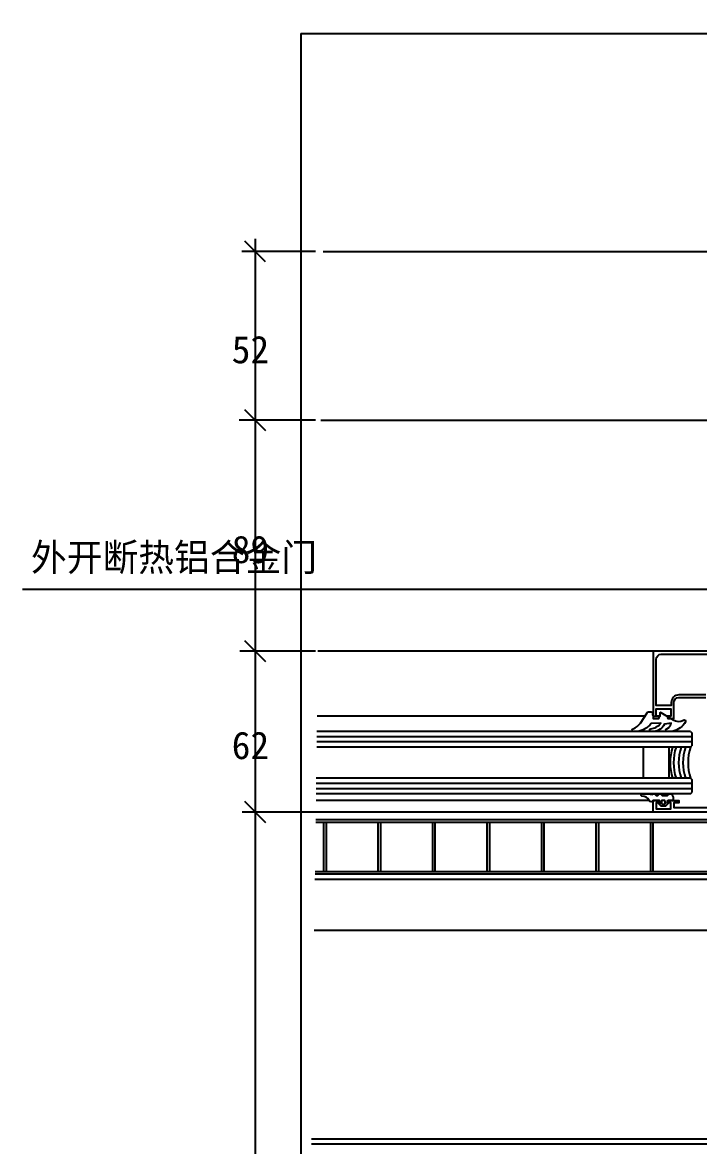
# Model space of a CAD drawing. Header units: metres. Extents: x 2762 to 3725, y 1252 to 2550.
# Drawn here: x 2766.6 to 3027.2, y 2117.1 to 2549.8 of the extents above; entities that cross this region are included whole.
import ezdxf

# ---------------------------------------------------------------- set-up
doc = ezdxf.new("R2010")
doc.units = ezdxf.units.M
for name, color, linetype in [('1', 1, 'Continuous'), ('10', 1, 'Continuous'), ('填充', 1, 'Continuous'), ('玻璃', 7, 'Continuous'), ('胶条', 6, 'Continuous')]:
    doc.layers.add(name, color=color, linetype=linetype)

# ---------------------------------------------------------------- blocks, each defined once
blk = doc.blocks.new('_ArchTick')
at = {"color": 0, "linetype": 'ByBlock'}
blk.add_lwpolyline([(-0.5, -0.5), (0.5, 0.5)], dxfattribs=at)

msp = doc.modelspace()

# ---------------------------------------------------------------- hatches: boundary and pattern name
at = {"layer": '填充'}
h = msp.add_hatch(dxfattribs=at)
h.set_pattern_fill('ANSI31', scale=150)
h.paths.add_polyline_path([(2883.64, 2549.79), (2882.48, 2461.57), (3208.7, 2461.57), (3208.7, 2545.53)])
h.paths.add_polyline_path([(3208.7, 2545.5), (3208.7, 2461.58), (3535.21, 2465.85), (3535.21, 2545.5)])
h = msp.add_hatch(dxfattribs=at)
h.set_pattern_fill('AR-CONC', scale=10)
h.paths.add_polyline_path([(3208.7, 2461.57), (3208.7, 2545.53), (2883.64, 2549.79), (2882.48, 2461.57)])
h.paths.add_polyline_path([(3208.7, 2545.5), (3208.7, 2461.58), (3535.21, 2465.85), (3535.21, 2545.5)])
h = msp.add_hatch(dxfattribs=at)
h.set_pattern_fill('HONEY', scale=100)
h.paths.add_polyline_path([(2879.31, 2219.57), (2878, 2119.57), (3158.7, 2119.57), (3158.7, 2219.57)])

# ---------------------------------------------------------------- linework, layer by layer
for p, q in [((3009.61, 2307.57), (2880.46, 2307.57)), ((3006.57, 2282.57), (2880.14, 2282.57)), ((3005.75, 2270.57), (3005.75, 2258.57)), ((3015.75, 2270.57), (3015.75, 2258.57)), ((3008.14, 2250.07), (2879.71, 2250.07)), ((3009.61, 2245.57), (2879.65, 2245.57)), ((2882.7, 2222.57), (2882.7, 2241.57)), ((2883.7, 2222.57), (2883.7, 2241.57)), ((2903.7, 2222.57), (2903.7, 2241.57)), ((2904.7, 2222.57), (2904.7, 2241.57)), ((2924.7, 2222.57), (2924.7, 2241.57)), ((2925.7, 2222.57), (2925.7, 2241.57)), ((2945.7, 2222.57), (2945.7, 2241.57)), ((2946.7, 2222.57), (2946.7, 2241.57)), ((2966.7, 2222.57), (2966.7, 2241.57)), ((2967.7, 2222.57), (2967.7, 2241.57)), ((2987.7, 2222.57), (2987.7, 2241.57)), ((2988.7, 2222.57), (2988.7, 2241.57)), ((3008.7, 2222.57), (3008.7, 2241.57)), ((3009.7, 2222.57), (3009.7, 2241.57)), ((3158.7, 2219.57), (2879.31, 2219.57)), ((3158.7, 2119.57), (2878, 2119.57))]:
    msp.add_line(p, q)
for points in [[(3031.61, 2307.57), (3009.61, 2307.57), (3009.61, 2281.57), (3011.84, 2281.57), (3012.11, 2282.57), (3010.81, 2282.57), (3010.81, 2285.37), (3016.41, 2285.37), (3016.41, 2282.57), (3015.11, 2282.57), (3015.38, 2281.57), (3017.61, 2281.57), (3017.61, 2287.67, -0.41), (3019.61, 2289.67), (3030.01, 2289.67, -0.41)], [(3030.01, 2290.67), (3019.61, 2290.67, 0.41), (3016.61, 2287.67), (3016.61, 2286.57), (3010.81, 2286.57), (3010.81, 2304.37, -0.41), (3012.81, 2306.37), (3030.41, 2306.37)], [(3103.61, 2245.57), (3009.61, 2245.57), (3009.61, 2250.07), (3011.82, 2250.07), (3012.1, 2249.05), (3012.11, 2249.07), (3010.81, 2249.07), (3010.81, 2246.77), (3016.41, 2246.77), (3016.41, 2249.07), (3015.11, 2249.07), (3015.37, 2250.07), (3019.61, 2250.07), (3019.61, 2249.07), (3017.61, 2249.07), (3017.61, 2247.27), (3035.61, 2247.27, 0.41)]]:
    msp.add_lwpolyline(points, format="xyb")
for centre in [(3035.07, 2264.57), (3036.39, 2264.57), (3038.36, 2264.57), (3040, 2264.57), (3041.97, 2264.57)]:
    msp.add_arc(centre, 18.87, 161.46, 198.54)
at = {"layer": '1'}
for p, q in [((2873.81, 2545.55), (2873.81, 1796.61)), ((2873.81, 2545.5), (3535.21, 2545.5)), ((2882.48, 2461.57), (3535.21, 2461.57)), ((2881.63, 2396.57), (3201.2, 2396.57)), ((3198.7, 2241.57), (2879.6, 2241.57)), ((3198.7, 2242.57), (2879.61, 2242.57)), ((3198.7, 2221.57), (2879.34, 2221.57)), ((3198.7, 2222.57), (2879.35, 2222.57)), ((3198.7, 2117.57), (2877.98, 2117.57))]:
    msp.add_line(p, q, dxfattribs=at)
at = {"layer": '10'}
for p, q in [((2856.22, 2466.46), (2856.22, 2394.07)), ((2879.48, 2461.57), (2851.17, 2461.57)), ((2856.22, 2399.07), (2856.22, 2305.07)), ((2879.48, 2396.57), (2850.1, 2396.57)), ((2879.48, 2396.57), (2853.22, 2396.57)), ((3115.44, 2331.26), (2766.56, 2331.26)), ((2879.48, 2307.57), (2850.39, 2307.57)), ((2879.48, 2307.57), (2853.22, 2307.57)), ((2856.22, 2310.07), (2856.22, 2243.07)), ((2856.22, 2248.07), (2856.22, 1944.07)), ((2876.98, 2245.57), (2851.25, 2245.57)), ((2879.48, 2245.57), (2853.22, 2245.57))]:
    msp.add_line(p, q, dxfattribs=at)
at = {"layer": '玻璃'}
for p, q in [((3024.11, 2276.57), (2880.06, 2276.57)), ((3024.11, 2276.57), (3024.61, 2276.07)), ((3024.61, 2272.57), (2880.01, 2272.57)), ((3024.61, 2274.57), (2880.03, 2274.57)), ((3024.61, 2276.07), (3024.61, 2271.07)), ((3024.11, 2270.57), (2879.98, 2270.57)), ((3024.11, 2270.57), (3024.61, 2271.07)), ((3024.61, 2254.57), (2879.77, 2254.57)), ((3024.61, 2256.57), (2879.8, 2256.57)), ((3024.11, 2258.57), (2879.82, 2258.57)), ((3024.11, 2258.57), (3024.61, 2258.07)), ((3024.61, 2258.07), (3024.61, 2253.07)), ((3024.11, 2252.57), (2879.74, 2252.57)), ((3024.11, 2252.57), (3024.61, 2253.07))]:
    msp.add_line(p, q, dxfattribs=at)
at = {"layer": '胶条'}
msp.add_lwpolyline([(3009.88, 2282.57), (3012.38, 2282.57), (3012.38, 2283.8, -0.59), (3012.68, 2283.97), (3017.37, 2281.09, 0.27), (3021.32, 2280.95, -0.75), (3022.09, 2280.33, -0.2), (3017.41, 2276.73, -0.14), (3016.87, 2276.57), (3014.94, 2276.57, -0.7), (3014.94, 2277.66, 0.23), (3016.62, 2279.75), (3013.97, 2279.41, -0.27), (3009.92, 2276.57), (3008.7, 2276.57, -0.7), (3008.7, 2277.66, 0.21), (3012.58, 2279.8), (3008.89, 2279.64, -0.2), (3003.48, 2276.57), (3001.96, 2276.57, -0.7), (3001.96, 2277.67, 0.17), (3004.74, 2279.81), (3007.34, 2283.75, -0.35), (3007.82, 2284.13), (3008.93, 2284.13, -0.41), (3009.38, 2283.68), (3009.38, 2283.07, 0.41), (3009.88, 2282.57)], format="xyb", dxfattribs=at)
msp.add_lwpolyline([(3012.45, 2252.57), (3013.18, 2251.93), (3015.21, 2251.93), (3015.93, 2252.57), (3016.7, 2252.57), (3017.43, 2251.32), (3017.43, 2250.57, -0.41), (3016.93, 2250.07), (3015.41, 2250.07), (3015.01, 2248.87), (3015.43, 2248.87), (3014.43, 2247.87), (3012.78, 2247.87), (3011.78, 2248.87), (3012.51, 2248.87), (3012.11, 2250.07), (3009.61, 2250.07, -0.85), (3008.14, 2250.07, 0.28), (3005.27, 2251.71, -0.57), (3005.32, 2252.57), (3006.07, 2252.57, -0.07), (3009.35, 2252.35), (3009.83, 2252.57), (3010.13, 2252.57), (3010.86, 2251.93), (3011.43, 2251.93), (3012.15, 2252.57)], format="xyb", close=True, dxfattribs=at)
msp.add_lwpolyline([(3014.35, 2249.87), (3014.15, 2250.07), (3013.14, 2250.07), (3012.93, 2249.86), (3012.93, 2248.81), (3013.13, 2248.61), (3014.14, 2248.61), (3014.35, 2248.82)], close=True, dxfattribs=at)

# ---------------------------------------------------------------- block references
at = {"layer": '10', "xscale": 8, "yscale": 8, "zscale": 8}
for p, rotation in [((2856.22, 2461.57), 90), ((2856.22, 2396.57), 270), ((2856.22, 2396.57), 90), ((2856.22, 2307.57), 270), ((2856.22, 2307.57), 90), ((2856.22, 2245.57), 270), ((2856.22, 2245.57), 90)]:
    msp.add_blockref('_ArchTick', p, dxfattribs=dict(at, rotation=rotation))

# ---------------------------------------------------------------- texts
at = {"layer": '10', "char_height": 10.6, "attachment_point": 1}
for s, insert in [('\\A1;52', (2847.22, 2429.07)), ('外开断热铝合金门', (2769.86, 2349.01)), ('\\A1;89', (2847.22, 2352.07)), ('\\A1;62', (2847.22, 2276.57))]:
    msp.add_mtext(s, dxfattribs=dict(at, insert=insert))

doc.saveas('drawing.dxf')
